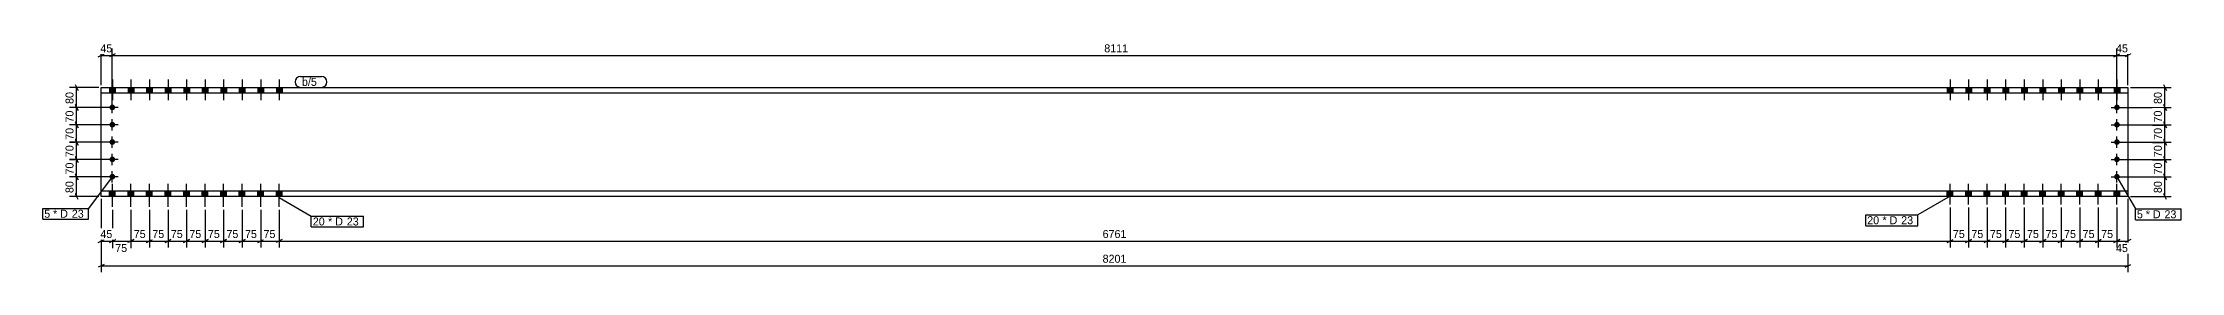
# Model space of a CAD drawing. Header units: millimetres. Extents: x 26 to 22466, y 26 to 958.
# Drawn here: x 13813 to 22466, y 32 to 958 of the extents above; entities that cross this region are included whole.
import ezdxf

# ---------------------------------------------------------------- set-up
doc = ezdxf.new("R2010")
doc.units = ezdxf.units.MM
doc.styles.add('Comic Sans MS', font='COMIC.TTF', dxfattribs={"height": 0.2})

msp = doc.modelspace()

# ---------------------------------------------------------------- hatches: boundary and pattern name
at = {"linetype": 'Continuous'}
for points in [[(14083.3, 697.6, -1), (14106.3, 697.6, -1)], [(14083.6, 756.6), (14106.6, 756.6), (14106.6, 777.6), (14083.6, 777.6)], [(14083.6, 756.6), (14106.6, 756.6), (14106.6, 777.6), (14083.6, 777.6)], [(14158.6, 756.6), (14181.6, 756.6), (14181.6, 777.6), (14158.6, 777.6)], [(14158.6, 756.6), (14181.6, 756.6), (14181.6, 777.6), (14158.6, 777.6)], [(14233.6, 756.6), (14256.6, 756.6), (14256.6, 777.6), (14233.6, 777.6)], [(14233.6, 756.6), (14256.6, 756.6), (14256.6, 777.6), (14233.6, 777.6)], [(14308.6, 756.6), (14331.6, 756.6), (14331.6, 777.6), (14308.6, 777.6)], [(14308.6, 756.6), (14331.6, 756.6), (14331.6, 777.6), (14308.6, 777.6)], [(14383.6, 756.6), (14406.6, 756.6), (14406.6, 777.6), (14383.6, 777.6)], [(14383.6, 756.6), (14406.6, 756.6), (14406.6, 777.6), (14383.6, 777.6)], [(14458.6, 756.6), (14481.6, 756.6), (14481.6, 777.6), (14458.6, 777.6)], [(14458.6, 756.6), (14481.6, 756.6), (14481.6, 777.6), (14458.6, 777.6)], [(14533.6, 756.6), (14556.6, 756.6), (14556.6, 777.6), (14533.6, 777.6)], [(14533.6, 756.6), (14556.6, 756.6), (14556.6, 777.6), (14533.6, 777.6)], [(14608.6, 756.6), (14631.6, 756.6), (14631.6, 777.6), (14608.6, 777.6)], [(14608.6, 756.6), (14631.6, 756.6), (14631.6, 777.6), (14608.6, 777.6)], [(14683.6, 756.6), (14706.6, 756.6), (14706.6, 777.6), (14683.6, 777.6)], [(14683.6, 756.6), (14706.6, 756.6), (14706.6, 777.6), (14683.6, 777.6)], [(14758.6, 756.6), (14781.6, 756.6), (14781.6, 777.6), (14758.6, 777.6)], [(14758.6, 756.6), (14781.6, 756.6), (14781.6, 777.6), (14758.6, 777.6)], [(21542.2, 777.6), (21519.2, 777.6), (21519.2, 756.6), (21542.2, 756.6)], [(21542.2, 777.6), (21519.2, 777.6), (21519.2, 756.6), (21542.2, 756.6)], [(21617.2, 777.6), (21594.2, 777.6), (21594.2, 756.6), (21617.2, 756.6)], [(21617.2, 777.6), (21594.2, 777.6), (21594.2, 756.6), (21617.2, 756.6)], [(21692.2, 777.6), (21669.2, 777.6), (21669.2, 756.6), (21692.2, 756.6)], [(21692.2, 777.6), (21669.2, 777.6), (21669.2, 756.6), (21692.2, 756.6)], [(21767.2, 777.6), (21744.2, 777.6), (21744.2, 756.6), (21767.2, 756.6)], [(21767.2, 777.6), (21744.2, 777.6), (21744.2, 756.6), (21767.2, 756.6)], [(21842.2, 777.6), (21819.2, 777.6), (21819.2, 756.6), (21842.2, 756.6)], [(21842.2, 777.6), (21819.2, 777.6), (21819.2, 756.6), (21842.2, 756.6)], [(21917.2, 777.6), (21894.2, 777.6), (21894.2, 756.6), (21917.2, 756.6)], [(21917.2, 777.6), (21894.2, 777.6), (21894.2, 756.6), (21917.2, 756.6)], [(21992.2, 777.6), (21969.2, 777.6), (21969.2, 756.6), (21992.2, 756.6)], [(21992.2, 777.6), (21969.2, 777.6), (21969.2, 756.6), (21992.2, 756.6)], [(22067.2, 777.6), (22044.2, 777.6), (22044.2, 756.6), (22067.2, 756.6)], [(22067.2, 777.6), (22044.2, 777.6), (22044.2, 756.6), (22067.2, 756.6)], [(22142.2, 777.6), (22119.2, 777.6), (22119.2, 756.6), (22142.2, 756.6)], [(22142.2, 777.6), (22119.2, 777.6), (22119.2, 756.6), (22142.2, 756.6)], [(22217.2, 777.6), (22194.2, 777.6), (22194.2, 756.6), (22217.2, 756.6)], [(22217.2, 777.6), (22194.2, 777.6), (22194.2, 756.6), (22217.2, 756.6)], [(22194.5, 697.6, -1), (22217.5, 697.6, -1)], [(14083.3, 627.6, -1), (14106.3, 627.6, -1)], [(22194.5, 627.6, -1), (22217.5, 627.6, -1)], [(14083.3, 557.6, -1), (14106.3, 557.6, -1)], [(22194.5, 557.6, -1), (22217.5, 557.6, -1)], [(14083.3, 487.6, -1), (14106.3, 487.6, -1)], [(22194.5, 487.6, -1), (22217.5, 487.6, -1)], [(14083.3, 417.6, -1), (14106.3, 417.6, -1)], [(14083.6, 337.6), (14106.6, 337.6), (14106.6, 358.6), (14083.6, 358.6)], [(14083.6, 337.6), (14106.6, 337.6), (14106.6, 358.6), (14083.6, 358.6)], [(14158.6, 337.6), (14181.6, 337.6), (14181.6, 358.6), (14158.6, 358.6)], [(14158.6, 337.6), (14181.6, 337.6), (14181.6, 358.6), (14158.6, 358.6)], [(14233.6, 337.6), (14256.6, 337.6), (14256.6, 358.6), (14233.6, 358.6)], [(14233.6, 337.6), (14256.6, 337.6), (14256.6, 358.6), (14233.6, 358.6)], [(14308.6, 337.6), (14331.6, 337.6), (14331.6, 358.6), (14308.6, 358.6)], [(14308.6, 337.6), (14331.6, 337.6), (14331.6, 358.6), (14308.6, 358.6)], [(14383.6, 337.6), (14406.6, 337.6), (14406.6, 358.6), (14383.6, 358.6)], [(14383.6, 337.6), (14406.6, 337.6), (14406.6, 358.6), (14383.6, 358.6)], [(14458.6, 337.6), (14481.6, 337.6), (14481.6, 358.6), (14458.6, 358.6)], [(14458.6, 337.6), (14481.6, 337.6), (14481.6, 358.6), (14458.6, 358.6)], [(14533.6, 337.6), (14556.6, 337.6), (14556.6, 358.6), (14533.6, 358.6)], [(14533.6, 337.6), (14556.6, 337.6), (14556.6, 358.6), (14533.6, 358.6)], [(14608.6, 337.6), (14631.6, 337.6), (14631.6, 358.6), (14608.6, 358.6)], [(14608.6, 337.6), (14631.6, 337.6), (14631.6, 358.6), (14608.6, 358.6)], [(14683.6, 337.6), (14706.6, 337.6), (14706.6, 358.6), (14683.6, 358.6)], [(14683.6, 337.6), (14706.6, 337.6), (14706.6, 358.6), (14683.6, 358.6)], [(14758.6, 337.6), (14781.6, 337.6), (14781.6, 358.6), (14758.6, 358.6)], [(14758.6, 337.6), (14781.6, 337.6), (14781.6, 358.6), (14758.6, 358.6)], [(21542.2, 358.6), (21519.2, 358.6), (21519.2, 337.6), (21542.2, 337.6)], [(21542.2, 358.6), (21519.2, 358.6), (21519.2, 337.6), (21542.2, 337.6)], [(21617.2, 358.6), (21594.2, 358.6), (21594.2, 337.6), (21617.2, 337.6)], [(21617.2, 358.6), (21594.2, 358.6), (21594.2, 337.6), (21617.2, 337.6)], [(21692.2, 358.6), (21669.2, 358.6), (21669.2, 337.6), (21692.2, 337.6)], [(21692.2, 358.6), (21669.2, 358.6), (21669.2, 337.6), (21692.2, 337.6)], [(21767.2, 358.6), (21744.2, 358.6), (21744.2, 337.6), (21767.2, 337.6)], [(21767.2, 358.6), (21744.2, 358.6), (21744.2, 337.6), (21767.2, 337.6)], [(21842.2, 358.6), (21819.2, 358.6), (21819.2, 337.6), (21842.2, 337.6)], [(21842.2, 358.6), (21819.2, 358.6), (21819.2, 337.6), (21842.2, 337.6)], [(21917.2, 358.6), (21894.2, 358.6), (21894.2, 337.6), (21917.2, 337.6)], [(21917.2, 358.6), (21894.2, 358.6), (21894.2, 337.6), (21917.2, 337.6)], [(21992.2, 358.6), (21969.2, 358.6), (21969.2, 337.6), (21992.2, 337.6)], [(21992.2, 358.6), (21969.2, 358.6), (21969.2, 337.6), (21992.2, 337.6)], [(22067.2, 358.6), (22044.2, 358.6), (22044.2, 337.6), (22067.2, 337.6)], [(22067.2, 358.6), (22044.2, 358.6), (22044.2, 337.6), (22067.2, 337.6)], [(22142.2, 358.6), (22119.2, 358.6), (22119.2, 337.6), (22142.2, 337.6)], [(22142.2, 358.6), (22119.2, 358.6), (22119.2, 337.6), (22142.2, 337.6)], [(22217.2, 358.6), (22194.2, 358.6), (22194.2, 337.6), (22217.2, 337.6)], [(22217.2, 358.6), (22194.2, 358.6), (22194.2, 337.6), (22217.2, 337.6)], [(22194.5, 417.6, -1), (22217.5, 417.6, -1)]]:
    msp.add_hatch(color=3, dxfattribs=at).paths.add_polyline_path(points)

# ---------------------------------------------------------------- linework, layer by layer
at = {"color": 8, "linetype": 'Continuous'}
for p, q in [((14038.1, 901.6), (14062.1, 913.6)), ((14050.1, 787.6), (14050.1, 936)), ((14050.1, 907.6), (14094.8, 907.6)), ((14106.8, 913.6), (14082.8, 901.6)), ((14094.8, 707.6), (14094.8, 936)), ((22194, 901.6), (22218, 913.6)), ((22206, 707.6), (22206, 936)), ((22206, 907.6), (22250.7, 907.6)), ((22262.7, 913.6), (22238.7, 901.6)), ((22250.7, 787.6), (22250.7, 936)), ((13944.1, 789.6), (13956.1, 765.6)), ((22394.1, 789.6), (22406.1, 765.6)), ((14040.1, 777.6), (13921.7, 777.6)), ((14084.8, 697.6), (13921.7, 697.6)), ((13956.1, 685.6), (13944.1, 709.6)), ((13950.1, 697.6), (13950.1, 777.6)), ((22216, 697.6), (22425.7, 697.6)), ((22260.7, 777.6), (22425.7, 777.6)), ((22406.1, 685.6), (22394.1, 709.6)), ((22400.1, 697.6), (22400.1, 777.6)), ((14084.8, 627.6), (13921.7, 627.6)), ((13956.1, 615.6), (13944.1, 639.6)), ((22216, 627.6), (22425.7, 627.6)), ((22394.1, 639.6), (22406.1, 615.6)), ((14084.8, 557.6), (13921.7, 557.6)), ((13944.1, 569.6), (13956.1, 545.6)), ((22216, 557.6), (22425.7, 557.6)), ((22394.1, 569.6), (22406.1, 545.6)), ((14084.8, 487.6), (13921.7, 487.6)), ((13944.1, 499.6), (13956.1, 475.6)), ((13950.1, 417.6), (13950.1, 487.6)), ((22216, 487.6), (22425.7, 487.6)), ((22394.1, 499.6), (22406.1, 475.6)), ((22400.1, 417.6), (22400.1, 487.6)), ((14084.8, 417.6), (13921.7, 417.6)), ((13956.1, 405.6), (13944.1, 429.6)), ((13956.1, 325.6), (13944.1, 349.6)), ((22216, 417.6), (22425.7, 417.6)), ((22406.1, 405.6), (22394.1, 429.6)), ((22406.1, 325.6), (22394.1, 349.6)), ((14040.1, 337.6), (13921.7, 337.6)), ((14050.1, 327.6), (14050.1, 32)), ((14050.1, 327.6), (14050.1, 132)), ((14095.1, 283.6), (14095.1, 129.2)), ((14170.1, 283.6), (14170.1, 132)), ((14245.1, 283.6), (14245.1, 132)), ((14320.1, 283.6), (14320.1, 132)), ((14395.1, 283.6), (14395.1, 132)), ((14470.1, 283.6), (14470.1, 132)), ((14545.1, 283.6), (14545.1, 132)), ((14620.1, 283.6), (14620.1, 132)), ((14695.1, 283.6), (14695.1, 132)), ((14770.1, 283.6), (14770.1, 132)), ((14770.1, 283.6), (14770.1, 132)), ((21530.7, 293.6), (21530.7, 132)), ((21605.7, 293.6), (21605.7, 132)), ((21680.7, 293.6), (21680.7, 132)), ((21755.7, 293.6), (21755.7, 132)), ((21830.7, 293.6), (21830.7, 132)), ((21905.7, 293.6), (21905.7, 132)), ((21980.7, 293.6), (21980.7, 132)), ((22055.7, 293.6), (22055.7, 132)), ((22130.7, 293.6), (22130.7, 132)), ((22205.7, 293.6), (22205.7, 129.2)), ((22250.7, 327.6), (22250.7, 32)), ((22250.7, 327.6), (22250.7, 129.2)), ((22260.7, 337.6), (22425.7, 337.6)), ((14083.1, 151.6), (14107.1, 163.6)), ((14158.1, 151.6), (14182.1, 163.6)), ((14170.1, 157.6), (14245.1, 157.6)), ((14257.1, 163.6), (14233.1, 151.6)), ((14308.1, 151.6), (14332.1, 163.6)), ((14383.1, 151.6), (14407.1, 163.6)), ((14458.1, 151.6), (14482.1, 163.6)), ((14533.1, 151.6), (14557.1, 163.6)), ((14608.1, 151.6), (14632.1, 163.6)), ((14620.1, 157.6), (14695.1, 157.6)), ((14707.1, 163.6), (14683.1, 151.6)), ((14782.1, 163.6), (14758.1, 151.6)), ((14782.1, 163.6), (14758.1, 151.6)), ((21518.7, 151.6), (21542.7, 163.6)), ((21593.7, 151.6), (21617.7, 163.6)), ((21605.7, 157.6), (21680.7, 157.6)), ((21692.7, 163.6), (21668.7, 151.6)), ((21743.7, 151.6), (21767.7, 163.6)), ((21818.7, 151.6), (21842.7, 163.6)), ((21893.7, 151.6), (21917.7, 163.6)), ((21968.7, 151.6), (21992.7, 163.6)), ((22043.7, 151.6), (22067.7, 163.6)), ((22118.7, 151.6), (22142.7, 163.6)), ((22193.7, 151.6), (22217.7, 163.6)), ((22205.7, 157.6), (22250.7, 157.6)), ((22262.7, 163.6), (22238.7, 151.6)), ((14062.1, 63.6), (14038.1, 51.6)), ((14050.1, 57.6), (22250.7, 57.6)), ((22238.7, 51.6), (22262.7, 63.6))]:
    msp.add_line(p, q, dxfattribs=at)
at = {"color": 3, "linetype": 'Continuous'}
for p, q in [((14095.1, 809.8), (14095.1, 726.6)), ((14095.1, 809.8), (14095.1, 726.6)), ((14170.1, 809.8), (14170.1, 726.6)), ((14170.1, 809.8), (14170.1, 726.6)), ((14245.1, 809.8), (14245.1, 726.6)), ((14245.1, 809.8), (14245.1, 726.6)), ((14320.1, 809.8), (14320.1, 726.6)), ((14320.1, 809.8), (14320.1, 726.6)), ((14395.1, 809.8), (14395.1, 726.6)), ((14395.1, 809.8), (14395.1, 726.6)), ((14470.1, 809.8), (14470.1, 726.6)), ((14470.1, 809.8), (14470.1, 726.6)), ((14545.1, 809.8), (14545.1, 726.6)), ((14545.1, 809.8), (14545.1, 726.6)), ((14620.1, 809.8), (14620.1, 726.6)), ((14620.1, 809.8), (14620.1, 726.6)), ((14695.1, 809.8), (14695.1, 726.6)), ((14695.1, 809.8), (14695.1, 726.6)), ((14770.1, 809.8), (14770.1, 726.6)), ((14770.1, 809.8), (14770.1, 726.6)), ((21530.7, 809.8), (21530.7, 726.6)), ((21530.7, 809.8), (21530.7, 726.6)), ((21605.7, 809.8), (21605.7, 726.6)), ((21605.7, 809.8), (21605.7, 726.6)), ((21680.7, 809.8), (21680.7, 726.6)), ((21680.7, 809.8), (21680.7, 726.6)), ((21755.7, 809.8), (21755.7, 726.6)), ((21755.7, 809.8), (21755.7, 726.6)), ((21830.7, 809.8), (21830.7, 726.6)), ((21830.7, 809.8), (21830.7, 726.6)), ((21905.7, 809.8), (21905.7, 726.6)), ((21905.7, 809.8), (21905.7, 726.6)), ((21980.7, 809.8), (21980.7, 726.6)), ((21980.7, 809.8), (21980.7, 726.6)), ((22055.7, 809.8), (22055.7, 726.6)), ((22055.7, 809.8), (22055.7, 726.6)), ((22130.7, 809.8), (22130.7, 726.6)), ((22130.7, 809.8), (22130.7, 726.6)), ((22205.7, 809.8), (22205.7, 726.6)), ((22205.7, 809.8), (22205.7, 726.6)), ((14117.8, 697.6), (14071.8, 697.6)), ((14083.6, 777.6), (14083.6, 756.6)), ((14083.6, 777.6), (14083.6, 756.6)), ((14094.8, 674.6), (14094.8, 720.6)), ((14106.6, 777.6), (14106.6, 756.6)), ((14106.6, 777.6), (14106.6, 756.6)), ((14158.6, 777.6), (14158.6, 756.6)), ((14158.6, 777.6), (14158.6, 756.6)), ((14181.6, 777.6), (14181.6, 756.6)), ((14181.6, 777.6), (14181.6, 756.6)), ((14233.6, 777.6), (14233.6, 756.6)), ((14233.6, 777.6), (14233.6, 756.6)), ((14256.6, 777.6), (14256.6, 756.6)), ((14256.6, 777.6), (14256.6, 756.6)), ((14308.6, 777.6), (14308.6, 756.6)), ((14308.6, 777.6), (14308.6, 756.6)), ((14331.6, 777.6), (14331.6, 756.6)), ((14331.6, 777.6), (14331.6, 756.6)), ((14383.6, 777.6), (14383.6, 756.6)), ((14383.6, 777.6), (14383.6, 756.6)), ((14406.6, 777.6), (14406.6, 756.6)), ((14406.6, 777.6), (14406.6, 756.6)), ((14458.6, 777.6), (14458.6, 756.6)), ((14458.6, 777.6), (14458.6, 756.6)), ((14481.6, 777.6), (14481.6, 756.6)), ((14481.6, 777.6), (14481.6, 756.6)), ((14533.6, 777.6), (14533.6, 756.6)), ((14533.6, 777.6), (14533.6, 756.6)), ((14556.6, 777.6), (14556.6, 756.6)), ((14556.6, 777.6), (14556.6, 756.6)), ((14608.6, 777.6), (14608.6, 756.6)), ((14608.6, 777.6), (14608.6, 756.6)), ((14631.6, 777.6), (14631.6, 756.6)), ((14631.6, 777.6), (14631.6, 756.6)), ((14683.6, 777.6), (14683.6, 756.6)), ((14683.6, 777.6), (14683.6, 756.6)), ((14706.6, 777.6), (14706.6, 756.6)), ((14706.6, 777.6), (14706.6, 756.6)), ((14758.6, 777.6), (14758.6, 756.6)), ((14758.6, 777.6), (14758.6, 756.6)), ((14781.6, 777.6), (14781.6, 756.6)), ((14781.6, 777.6), (14781.6, 756.6)), ((21519.2, 777.6), (21519.2, 756.6)), ((21519.2, 777.6), (21519.2, 756.6)), ((21542.2, 777.6), (21542.2, 756.6)), ((21542.2, 777.6), (21542.2, 756.6)), ((21594.2, 777.6), (21594.2, 756.6)), ((21594.2, 777.6), (21594.2, 756.6)), ((21617.2, 777.6), (21617.2, 756.6)), ((21617.2, 777.6), (21617.2, 756.6)), ((21669.2, 777.6), (21669.2, 756.6)), ((21669.2, 777.6), (21669.2, 756.6)), ((21692.2, 777.6), (21692.2, 756.6)), ((21692.2, 777.6), (21692.2, 756.6)), ((21744.2, 777.6), (21744.2, 756.6)), ((21744.2, 777.6), (21744.2, 756.6)), ((21767.2, 777.6), (21767.2, 756.6)), ((21767.2, 777.6), (21767.2, 756.6)), ((21819.2, 777.6), (21819.2, 756.6)), ((21819.2, 777.6), (21819.2, 756.6)), ((21842.2, 777.6), (21842.2, 756.6)), ((21842.2, 777.6), (21842.2, 756.6)), ((21894.2, 777.6), (21894.2, 756.6)), ((21894.2, 777.6), (21894.2, 756.6)), ((21917.2, 777.6), (21917.2, 756.6)), ((21917.2, 777.6), (21917.2, 756.6)), ((21969.2, 777.6), (21969.2, 756.6)), ((21969.2, 777.6), (21969.2, 756.6)), ((21992.2, 777.6), (21992.2, 756.6)), ((21992.2, 777.6), (21992.2, 756.6)), ((22044.2, 777.6), (22044.2, 756.6)), ((22044.2, 777.6), (22044.2, 756.6)), ((22067.2, 777.6), (22067.2, 756.6)), ((22067.2, 777.6), (22067.2, 756.6)), ((22119.2, 777.6), (22119.2, 756.6)), ((22119.2, 777.6), (22119.2, 756.6)), ((22142.2, 777.6), (22142.2, 756.6)), ((22142.2, 777.6), (22142.2, 756.6)), ((22183, 697.6), (22229, 697.6)), ((22194.2, 777.6), (22194.2, 756.6)), ((22194.2, 777.6), (22194.2, 756.6)), ((22206, 674.6), (22206, 720.6)), ((22217.2, 777.6), (22217.2, 756.6)), ((22217.2, 777.6), (22217.2, 756.6)), ((14117.8, 627.6), (14071.8, 627.6)), ((14094.8, 604.6), (14094.8, 650.6)), ((22183, 627.6), (22229, 627.6)), ((22206, 604.6), (22206, 650.6)), ((14117.8, 557.6), (14071.8, 557.6)), ((14094.8, 534.6), (14094.8, 580.6)), ((22183, 557.6), (22229, 557.6)), ((22206, 534.6), (22206, 580.6)), ((14117.8, 487.6), (14071.8, 487.6)), ((14094.8, 464.6), (14094.8, 510.6)), ((14094.8, 394.6), (14094.8, 440.6)), ((22183, 487.6), (22229, 487.6)), ((22206, 464.6), (22206, 510.6)), ((22206, 394.6), (22206, 440.6)), ((14117.8, 417.6), (14071.8, 417.6)), ((14083.6, 337.6), (14083.6, 358.6)), ((14083.6, 337.6), (14083.6, 358.6)), ((14095.1, 295.4), (14095.1, 388.6)), ((14095.1, 295.4), (14095.1, 388.6)), ((14106.6, 337.6), (14106.6, 358.6)), ((14106.6, 337.6), (14106.6, 358.6)), ((14158.6, 337.6), (14158.6, 358.6)), ((14158.6, 337.6), (14158.6, 358.6)), ((14170.1, 295.4), (14170.1, 388.6)), ((14170.1, 295.4), (14170.1, 388.6)), ((14181.6, 337.6), (14181.6, 358.6)), ((14181.6, 337.6), (14181.6, 358.6)), ((14233.6, 337.6), (14233.6, 358.6)), ((14233.6, 337.6), (14233.6, 358.6)), ((14245.1, 295.4), (14245.1, 388.6)), ((14245.1, 295.4), (14245.1, 388.6)), ((14256.6, 337.6), (14256.6, 358.6)), ((14256.6, 337.6), (14256.6, 358.6)), ((14308.6, 337.6), (14308.6, 358.6)), ((14308.6, 337.6), (14308.6, 358.6)), ((14320.1, 295.4), (14320.1, 388.6)), ((14320.1, 295.4), (14320.1, 388.6)), ((14331.6, 337.6), (14331.6, 358.6)), ((14331.6, 337.6), (14331.6, 358.6)), ((14383.6, 337.6), (14383.6, 358.6)), ((14383.6, 337.6), (14383.6, 358.6)), ((14395.1, 295.4), (14395.1, 388.6)), ((14395.1, 295.4), (14395.1, 388.6)), ((14406.6, 337.6), (14406.6, 358.6)), ((14406.6, 337.6), (14406.6, 358.6)), ((14458.6, 337.6), (14458.6, 358.6)), ((14458.6, 337.6), (14458.6, 358.6)), ((14470.1, 295.4), (14470.1, 388.6)), ((14470.1, 295.4), (14470.1, 388.6)), ((14481.6, 337.6), (14481.6, 358.6)), ((14481.6, 337.6), (14481.6, 358.6)), ((14533.6, 337.6), (14533.6, 358.6)), ((14533.6, 337.6), (14533.6, 358.6)), ((14545.1, 295.4), (14545.1, 388.6)), ((14545.1, 295.4), (14545.1, 388.6)), ((14556.6, 337.6), (14556.6, 358.6)), ((14556.6, 337.6), (14556.6, 358.6)), ((14608.6, 337.6), (14608.6, 358.6)), ((14608.6, 337.6), (14608.6, 358.6)), ((14620.1, 295.4), (14620.1, 388.6)), ((14620.1, 295.4), (14620.1, 388.6)), ((14631.6, 337.6), (14631.6, 358.6)), ((14631.6, 337.6), (14631.6, 358.6)), ((14683.6, 337.6), (14683.6, 358.6)), ((14683.6, 337.6), (14683.6, 358.6)), ((14695.1, 295.4), (14695.1, 388.6)), ((14695.1, 295.4), (14695.1, 388.6)), ((14706.6, 337.6), (14706.6, 358.6)), ((14706.6, 337.6), (14706.6, 358.6)), ((14758.6, 337.6), (14758.6, 358.6)), ((14758.6, 337.6), (14758.6, 358.6)), ((14770.1, 295.4), (14770.1, 388.6)), ((14770.1, 295.4), (14770.1, 388.6)), ((14781.6, 337.6), (14781.6, 358.6)), ((14781.6, 337.6), (14781.6, 358.6)), ((21519.2, 337.6), (21519.2, 358.6)), ((21519.2, 337.6), (21519.2, 358.6)), ((21530.7, 305.4), (21530.7, 388.6)), ((21530.7, 305.4), (21530.7, 388.6)), ((21542.2, 337.6), (21542.2, 358.6)), ((21542.2, 337.6), (21542.2, 358.6)), ((21594.2, 337.6), (21594.2, 358.6)), ((21594.2, 337.6), (21594.2, 358.6)), ((21605.7, 305.4), (21605.7, 388.6)), ((21605.7, 305.4), (21605.7, 388.6)), ((21617.2, 337.6), (21617.2, 358.6)), ((21617.2, 337.6), (21617.2, 358.6)), ((21669.2, 337.6), (21669.2, 358.6)), ((21669.2, 337.6), (21669.2, 358.6)), ((21680.7, 305.4), (21680.7, 388.6)), ((21680.7, 305.4), (21680.7, 388.6)), ((21692.2, 337.6), (21692.2, 358.6)), ((21692.2, 337.6), (21692.2, 358.6)), ((21744.2, 337.6), (21744.2, 358.6)), ((21744.2, 337.6), (21744.2, 358.6)), ((21755.7, 305.4), (21755.7, 388.6)), ((21755.7, 305.4), (21755.7, 388.6)), ((21767.2, 337.6), (21767.2, 358.6)), ((21767.2, 337.6), (21767.2, 358.6)), ((21819.2, 337.6), (21819.2, 358.6)), ((21819.2, 337.6), (21819.2, 358.6)), ((21830.7, 305.4), (21830.7, 388.6)), ((21830.7, 305.4), (21830.7, 388.6)), ((21842.2, 337.6), (21842.2, 358.6)), ((21842.2, 337.6), (21842.2, 358.6)), ((21894.2, 337.6), (21894.2, 358.6)), ((21894.2, 337.6), (21894.2, 358.6)), ((21905.7, 305.4), (21905.7, 388.6)), ((21905.7, 305.4), (21905.7, 388.6)), ((21917.2, 337.6), (21917.2, 358.6)), ((21917.2, 337.6), (21917.2, 358.6)), ((21969.2, 337.6), (21969.2, 358.6)), ((21969.2, 337.6), (21969.2, 358.6)), ((21980.7, 305.4), (21980.7, 388.6)), ((21980.7, 305.4), (21980.7, 388.6)), ((21992.2, 337.6), (21992.2, 358.6)), ((21992.2, 337.6), (21992.2, 358.6)), ((22044.2, 337.6), (22044.2, 358.6)), ((22044.2, 337.6), (22044.2, 358.6)), ((22055.7, 305.4), (22055.7, 388.6)), ((22055.7, 305.4), (22055.7, 388.6)), ((22067.2, 337.6), (22067.2, 358.6)), ((22067.2, 337.6), (22067.2, 358.6)), ((22119.2, 337.6), (22119.2, 358.6)), ((22119.2, 337.6), (22119.2, 358.6)), ((22130.7, 305.4), (22130.7, 388.6)), ((22130.7, 305.4), (22130.7, 388.6)), ((22142.2, 337.6), (22142.2, 358.6)), ((22142.2, 337.6), (22142.2, 358.6)), ((22183, 417.6), (22229, 417.6)), ((22194.2, 337.6), (22194.2, 358.6)), ((22194.2, 337.6), (22194.2, 358.6)), ((22205.7, 305.4), (22205.7, 388.6)), ((22205.7, 305.4), (22205.7, 388.6)), ((22217.2, 337.6), (22217.2, 358.6)), ((22217.2, 337.6), (22217.2, 358.6))]:
    msp.add_line(p, q, dxfattribs=at)
at = {"color": 7, "linetype": 'Continuous'}
for p, q in [((14050.1, 337.6), (14050.1, 777.6)), ((14050.1, 777.6), (22250.7, 777.6)), ((14050.1, 756.6), (22250.7, 756.6)), ((22250.7, 777.6), (22250.7, 337.6)), ((22250.7, 358.6), (14050.1, 358.6)), ((22250.7, 337.6), (14050.1, 337.6))]:
    msp.add_line(p, q, dxfattribs=at)

# ---------------------------------------------------------------- wipeouts: each hides what was drawn before it
at = {"color": 0}
for points in [[(13845.4, 251.8), (13845.4, 283.8), (13819.3, 283.8), (13819.3, 251.8)], [(14958.1, 220.6), (14958.1, 252.6), (14906, 252.6), (14906, 220.6)], [(21247.7, 225.6), (21247.7, 257.6), (21195.6, 257.6), (21195.6, 225.6)]]:
    msp.add_wipeout(points, dxfattribs=at)

# ---------------------------------------------------------------- next in the draw order: wipeouts: each hides what was drawn before it
for points in [[(14104.9, 913.6), (14104.9, 958.4), (14040, 958.4), (14040, 913.6)], [(22260.8, 913.6), (22260.8, 958.4), (22195.9, 958.4), (22195.9, 913.6)], [(14935.3, 784.6), (14935.3, 816.6), (14862.1, 816.6), (14862.1, 784.6)], [(13944.1, 770.1), (13899.3, 770.1), (13899.3, 705.1), (13944.1, 705.1)], [(22394.1, 770.1), (22349.3, 770.1), (22349.3, 705.1), (22394.1, 705.1)], [(13944.1, 485.1), (13899.3, 485.1), (13899.3, 420.1), (13944.1, 420.1)], [(22394.1, 485.1), (22349.3, 485.1), (22349.3, 420.1), (22394.1, 420.1)], [(13845.4, 251.8), (13845.4, 283.8), (13819.3, 283.8), (13819.3, 251.8)], [(22313, 249.7), (22313, 281.7), (22287, 281.7), (22287, 249.7)], [(14240, 163.6), (14240, 208.4), (14175.1, 208.4), (14175.1, 163.6)], [(14690, 163.6), (14690, 208.4), (14625.1, 208.4), (14625.1, 163.6)], [(14958.1, 220.6), (14958.1, 252.6), (14906, 252.6), (14906, 220.6)], [(21247.7, 225.6), (21247.7, 257.6), (21195.6, 257.6), (21195.6, 225.6)], [(21675.7, 163.6), (21675.7, 208.4), (21610.7, 208.4), (21610.7, 163.6)], [(18205.5, 63.6), (18205.5, 108.4), (18095.3, 108.4), (18095.3, 63.6)], [(22260.7, 106.8), (22260.7, 151.6), (22195.7, 151.6), (22195.7, 106.8)]]:
    msp.add_wipeout(points, dxfattribs=at)

# ---------------------------------------------------------------- next in the draw order: linework, layer by layer
at = {"color": 8, "linetype": 'Continuous'}
for p, q in [((14106.8, 913.6), (14082.8, 901.6)), ((14094.8, 707.6), (14094.8, 936)), ((14094.8, 907.6), (22206, 907.6)), ((22194, 901.6), (22218, 913.6)), ((22206, 707.6), (22206, 936)), ((14084.8, 697.6), (13921.7, 697.6)), ((13944.1, 709.6), (13956.1, 685.6)), ((13950.1, 627.6), (13950.1, 697.6)), ((22216, 697.6), (22425.7, 697.6)), ((22394.1, 709.6), (22406.1, 685.6)), ((13950.1, 487.6), (13950.1, 557.6)), ((22400.1, 487.6), (22400.1, 557.6)), ((14084.8, 487.6), (13921.7, 487.6)), ((13956.1, 475.6), (13944.1, 499.6)), ((22216, 487.6), (22425.7, 487.6)), ((22406.1, 475.6), (22394.1, 499.6)), ((14084.8, 417.6), (13921.7, 417.6)), ((13944.1, 429.6), (13956.1, 405.6)), ((13950.1, 337.6), (13950.1, 417.6)), ((22216, 417.6), (22425.7, 417.6)), ((22394.1, 429.6), (22406.1, 405.6)), ((22400.1, 337.6), (22400.1, 417.6)), ((14170.1, 283.6), (14170.1, 129.2)), ((14245.1, 283.6), (14245.1, 132)), ((14620.1, 283.6), (14620.1, 132)), ((14695.1, 283.6), (14695.1, 132)), ((21605.7, 293.6), (21605.7, 132)), ((21680.7, 293.6), (21680.7, 132)), ((22205.7, 293.6), (22205.7, 132)), ((14095.1, 157.6), (14170.1, 157.6)), ((14182.1, 163.6), (14158.1, 151.6)), ((14233.1, 151.6), (14257.1, 163.6)), ((14545.1, 157.6), (14620.1, 157.6)), ((14632.1, 163.6), (14608.1, 151.6)), ((14683.1, 151.6), (14707.1, 163.6)), ((14695.1, 157.6), (14770.1, 157.6)), ((21530.7, 157.6), (21605.7, 157.6)), ((21617.7, 163.6), (21593.7, 151.6)), ((21668.7, 151.6), (21692.7, 163.6)), ((22130.7, 157.6), (22205.7, 157.6)), ((22217.7, 163.6), (22193.7, 151.6))]:
    msp.add_line(p, q, dxfattribs=at)
at = {"color": 7, "linetype": 'Continuous'}
for p, q in [((14770.1, 333.6), (14900, 258.6)), ((21189.6, 219.6), (21189.6, 263.6)), ((14900, 214.6), (14900, 258.6))]:
    msp.add_line(p, q, dxfattribs=at)

# ---------------------------------------------------------------- next in the draw order: texts
at = {"color": 3, "style": 'Comic Sans MS'}
for s, p in [('45', (14046.4, 920)), ('45', (22202.3, 920)), ('75', (14181.5, 170)), ('75', (14631.5, 170)), ('75', (21617.1, 170)), ('8201', (18101.7, 70)), ('45', (22202.1, 113.2))]:
    msp.add_text(s, height=32.38, dxfattribs=at).set_placement(p)
for s, p in [('80', (13937.7, 711.5)), ('80', (22387.7, 711.5)), ('70', (13937.7, 426.5)), ('70', (22387.7, 426.5))]:
    msp.add_text(s, height=32.38, rotation=90.00021, dxfattribs=at).set_placement(p)

# ---------------------------------------------------------------- next in the draw order: wipeouts: each hides what was drawn before it
at = {"color": 0}
for points in [[(14935.3, 784.6), (14935.3, 816.6), (14862.1, 816.6), (14862.1, 784.6)], [(13921.2, 251.8), (13921.2, 283.8), (13855, 283.8), (13855, 251.8)], [(22313, 249.7), (22313, 281.7), (22287, 281.7), (22287, 249.7)], [(15033.9, 220.6), (15033.9, 252.6), (14967.7, 252.6), (14967.7, 220.6)], [(21323.5, 225.6), (21323.5, 257.6), (21257.3, 257.6), (21257.3, 225.6)]]:
    msp.add_wipeout(points, dxfattribs=at)

# ---------------------------------------------------------------- next in the draw order: linework, layer by layer
at = {"color": 7, "linetype": 'Continuous'}
for p, q in [((14856.1, 822.6), (14941.3, 822.6)), ((14856.1, 778.6), (14941.3, 778.6))]:
    msp.add_line(p, q, dxfattribs=at)
for centre, start, end in [((14856.1, 800.6), 90, 270), ((14941.3, 800.6), 270, 90)]:
    msp.add_arc(centre, 22, start, end, dxfattribs=at)

# ---------------------------------------------------------------- next in the draw order: texts
at = {"color": 3, "style": 'Comic Sans MS'}
msp.add_text('b/5', height=32.38, dxfattribs=at).set_placement((14862.1, 784.6))

# ---------------------------------------------------------------- next in the draw order: wipeouts: each hides what was drawn before it
at = {"color": 0}
for points in [[(18198.6, 913.6), (18198.6, 958.4), (18102.1, 958.4), (18102.1, 913.6)], [(13944.1, 695.1), (13899.3, 695.1), (13899.3, 630.1), (13944.1, 630.1)], [(13944.1, 555.1), (13899.3, 555.1), (13899.3, 490.1), (13944.1, 490.1)], [(22394.1, 555.1), (22349.3, 555.1), (22349.3, 490.1), (22394.1, 490.1)], [(13944.1, 410.1), (13899.3, 410.1), (13899.3, 345.1), (13944.1, 345.1)], [(22394.1, 410.1), (22349.3, 410.1), (22349.3, 345.1), (22394.1, 345.1)], [(13921.2, 251.8), (13921.2, 283.8), (13855, 283.8), (13855, 251.8)], [(22388.8, 249.7), (22388.8, 281.7), (22322.6, 281.7), (22322.6, 249.7)], [(14615, 163.6), (14615, 208.4), (14550.1, 208.4), (14550.1, 163.6)], [(15033.9, 220.6), (15033.9, 252.6), (14967.7, 252.6), (14967.7, 220.6)], [(21323.5, 225.6), (21323.5, 257.6), (21257.3, 257.6), (21257.3, 225.6)], [(21600.7, 163.6), (21600.7, 208.4), (21535.7, 208.4), (21535.7, 163.6)], [(22200.7, 163.6), (22200.7, 208.4), (22135.7, 208.4), (22135.7, 163.6)], [(14165, 106.8), (14165, 151.6), (14100.1, 151.6), (14100.1, 106.8)]]:
    msp.add_wipeout(points, dxfattribs=at)

# ---------------------------------------------------------------- next in the draw order: linework, layer by layer
at = {"color": 8, "linetype": 'Continuous'}
for p, q in [((14084.8, 627.6), (13921.7, 627.6)), ((13944.1, 639.6), (13956.1, 615.6)), ((13950.1, 557.6), (13950.1, 627.6)), ((22400.1, 557.6), (22400.1, 627.6)), ((14084.8, 557.6), (13921.7, 557.6)), ((13956.1, 545.6), (13944.1, 569.6)), ((22216, 557.6), (22425.7, 557.6)), ((22406.1, 545.6), (22394.1, 569.6)), ((14095.1, 283.6), (14095.1, 132)), ((14545.1, 283.6), (14545.1, 132)), ((21530.7, 293.6), (21530.7, 132)), ((22130.7, 293.6), (22130.7, 132)), ((14038.1, 151.6), (14062.1, 163.6)), ((14050.1, 157.6), (14095.1, 157.6)), ((14107.1, 163.6), (14083.1, 151.6)), ((14470.1, 157.6), (14545.1, 157.6)), ((14557.1, 163.6), (14533.1, 151.6)), ((14770.1, 157.6), (21530.7, 157.6)), ((21518.7, 151.6), (21542.7, 163.6)), ((22055.7, 157.6), (22130.7, 157.6)), ((22142.7, 163.6), (22118.7, 151.6))]:
    msp.add_line(p, q, dxfattribs=at)
at = {"color": 7, "linetype": 'Continuous'}
msp.add_line((13813.3, 245.8), (13813.3, 289.8), dxfattribs=at)

# ---------------------------------------------------------------- next in the draw order: texts
at = {"color": 3, "style": 'Comic Sans MS'}
for s, height, p in [('8111', 32.38, (18108.5, 920)), ('5', 32.4, (13819.3, 251.8)), ('75', 32.38, (14556.5, 170)), ('20', 32.38, (14906, 220.6)), ('20', 32.38, (21195.6, 225.6)), ('75', 32.38, (21542.1, 170)), ('75', 32.38, (22142.1, 170)), ('75', 32.38, (14106.5, 113.2))]:
    msp.add_text(s, height=height, dxfattribs=at).set_placement(p)
for s, p in [('70', (13937.7, 636.5)), ('70', (13937.7, 496.5)), ('70', (22387.7, 496.5)), ('80', (13937.7, 351.5)), ('80', (22387.7, 351.5))]:
    msp.add_text(s, height=32.38, rotation=90.00021, dxfattribs=at).set_placement(p)

# ---------------------------------------------------------------- next in the draw order: wipeouts: each hides what was drawn before it
at = {"color": 0}
for points in [[(13982.9, 251.8), (13982.9, 283.8), (13930.8, 283.8), (13930.8, 251.8)], [(22388.8, 249.7), (22388.8, 281.7), (22322.6, 281.7), (22322.6, 249.7)], [(15095.6, 220.6), (15095.6, 252.6), (15043.5, 252.6), (15043.5, 220.6)], [(21385.2, 225.6), (21385.2, 257.6), (21333.1, 257.6), (21333.1, 225.6)]]:
    msp.add_wipeout(points, dxfattribs=at)

# ---------------------------------------------------------------- next in the draw order: linework, layer by layer
at = {"color": 7, "linetype": 'Continuous'}
for p in [(22206, 417.6), (22281, 243.7)]:
    msp.add_line(p, (22281, 287.7), dxfattribs=at)

# ---------------------------------------------------------------- next in the draw order: texts
at = {"color": 3, "style": 'Comic Sans MS'}
msp.add_text('5', height=32.4, dxfattribs=at).set_placement((22287, 249.7))

# ---------------------------------------------------------------- next in the draw order: wipeouts: each hides what was drawn before it
at = {"color": 0}
for points in [[(13944.1, 625.1), (13899.3, 625.1), (13899.3, 560.1), (13944.1, 560.1)], [(22394.1, 625.1), (22349.3, 625.1), (22349.3, 560.1), (22394.1, 560.1)], [(13982.9, 251.8), (13982.9, 283.8), (13930.8, 283.8), (13930.8, 251.8)], [(22450.6, 249.7), (22450.6, 281.7), (22398.4, 281.7), (22398.4, 249.7)], [(14105, 163.6), (14105, 208.4), (14040.1, 208.4), (14040.1, 163.6)], [(14540, 163.6), (14540, 208.4), (14475.1, 208.4), (14475.1, 163.6)], [(14765, 163.6), (14765, 208.4), (14700.1, 208.4), (14700.1, 163.6)], [(15095.6, 220.6), (15095.6, 252.6), (15043.5, 252.6), (15043.5, 220.6)], [(18205.5, 163.6), (18205.5, 208.4), (18095.3, 208.4), (18095.3, 163.6)], [(21385.2, 225.6), (21385.2, 257.6), (21333.1, 257.6), (21333.1, 225.6)], [(22125.7, 163.6), (22125.7, 208.4), (22060.7, 208.4), (22060.7, 163.6)]]:
    msp.add_wipeout(points, dxfattribs=at)

# ---------------------------------------------------------------- next in the draw order: linework, layer by layer
at = {"color": 8, "linetype": 'Continuous'}
for p, q in [((22400.1, 627.6), (22400.1, 697.6)), ((22216, 627.6), (22425.7, 627.6)), ((22406.1, 615.6), (22394.1, 639.6)), ((14470.1, 283.6), (14470.1, 132)), ((22055.7, 293.6), (22055.7, 132)), ((14395.1, 157.6), (14470.1, 157.6)), ((14482.1, 163.6), (14458.1, 151.6)), ((21980.7, 157.6), (22055.7, 157.6)), ((22067.7, 163.6), (22043.7, 151.6))]:
    msp.add_line(p, q, dxfattribs=at)
at = {"color": 7, "linetype": 'Continuous'}
for p, q in [((14094.8, 417.6), (13998.5, 289.8)), ((13813.3, 289.8), (13998.5, 289.8)), ((13998.5, 245.8), (13998.5, 289.8)), ((21189.6, 263.6), (21400.8, 263.6)), ((21530.7, 338.6), (21400.8, 263.6)), ((21400.8, 219.6), (21400.8, 263.6)), ((13813.3, 245.8), (13998.5, 245.8)), ((14900, 258.6), (15111.2, 258.6)), ((14900, 214.6), (15111.2, 214.6)), ((15111.2, 214.6), (15111.2, 258.6)), ((21189.6, 219.6), (21400.8, 219.6))]:
    msp.add_line(p, q, dxfattribs=at)

# ---------------------------------------------------------------- next in the draw order: texts
at = {"color": 3, "style": 'Comic Sans MS'}
for p in [(13937.7, 566.5), (22387.7, 566.5)]:
    msp.add_text('70', height=32.38, rotation=90.00021, dxfattribs=at).set_placement(p)
for s, p in [('* D', (13855, 251.8)), ('23', (13930.8, 251.8)), ('45', (14046.5, 170)), ('75', (14481.5, 170)), ('75', (14706.5, 170)), ('* D', (14967.7, 220.6)), ('23', (15043.5, 220.6)), ('6761', (18101.7, 170)), ('* D', (21257.3, 225.6)), ('23', (21333.1, 225.6)), ('75', (22067.1, 170))]:
    msp.add_text(s, height=32.38, dxfattribs=at).set_placement(p)

# ---------------------------------------------------------------- next in the draw order: wipeouts: each hides what was drawn before it
at = {"color": 0}
msp.add_wipeout([(22450.6, 249.7), (22450.6, 281.7), (22398.4, 281.7), (22398.4, 249.7)], dxfattribs=at)

# ---------------------------------------------------------------- next in the draw order: linework, layer by layer
at = {"color": 7, "linetype": 'Continuous'}
for p, q in [((22281, 287.7), (22466.2, 287.7)), ((22466.2, 243.7), (22466.2, 287.7)), ((22281, 243.7), (22466.2, 243.7))]:
    msp.add_line(p, q, dxfattribs=at)

# ---------------------------------------------------------------- next in the draw order: texts
at = {"color": 3, "style": 'Comic Sans MS'}
for s, p in [('* D', (22322.6, 249.7)), ('23', (22398.4, 249.7))]:
    msp.add_text(s, height=32.38, dxfattribs=at).set_placement(p)

# ---------------------------------------------------------------- next in the draw order: wipeouts: each hides what was drawn before it
at = {"color": 0}
for points in [[(22394.1, 695.1), (22349.3, 695.1), (22349.3, 630.1), (22394.1, 630.1)], [(14465, 163.6), (14465, 208.4), (14400.1, 208.4), (14400.1, 163.6)], [(22050.7, 163.6), (22050.7, 208.4), (21985.7, 208.4), (21985.7, 163.6)]]:
    msp.add_wipeout(points, dxfattribs=at)

# ---------------------------------------------------------------- next in the draw order: linework, layer by layer
at = {"color": 8, "linetype": 'Continuous'}
for p, q in [((14395.1, 283.6), (14395.1, 132)), ((21980.7, 293.6), (21980.7, 132)), ((14320.1, 157.6), (14395.1, 157.6)), ((14407.1, 163.6), (14383.1, 151.6)), ((21905.7, 157.6), (21980.7, 157.6)), ((21992.7, 163.6), (21968.7, 151.6))]:
    msp.add_line(p, q, dxfattribs=at)

# ---------------------------------------------------------------- next in the draw order: texts
at = {"color": 3, "style": 'Comic Sans MS'}
msp.add_text('70', height=32.38, rotation=90.00021, dxfattribs=at).set_placement((22387.7, 636.5))
for p in [(14406.5, 170), (21992.1, 170)]:
    msp.add_text('75', height=32.38, dxfattribs=at).set_placement(p)

# ---------------------------------------------------------------- next in the draw order: wipeouts: each hides what was drawn before it
at = {"color": 0}
for points in [[(14390, 163.6), (14390, 208.4), (14325.1, 208.4), (14325.1, 163.6)], [(21975.7, 163.6), (21975.7, 208.4), (21910.7, 208.4), (21910.7, 163.6)]]:
    msp.add_wipeout(points, dxfattribs=at)

# ---------------------------------------------------------------- next in the draw order: linework, layer by layer
at = {"color": 8, "linetype": 'Continuous'}
for p, q in [((14320.1, 283.6), (14320.1, 132)), ((21905.7, 293.6), (21905.7, 132)), ((14245.1, 157.6), (14320.1, 157.6)), ((14332.1, 163.6), (14308.1, 151.6)), ((21830.7, 157.6), (21905.7, 157.6)), ((21917.7, 163.6), (21893.7, 151.6))]:
    msp.add_line(p, q, dxfattribs=at)

# ---------------------------------------------------------------- next in the draw order: texts
at = {"color": 3, "style": 'Comic Sans MS'}
for p in [(14331.5, 170), (21917.1, 170)]:
    msp.add_text('75', height=32.38, dxfattribs=at).set_placement(p)

# ---------------------------------------------------------------- next in the draw order: wipeouts: each hides what was drawn before it
at = {"color": 0}
for points in [[(14315, 163.6), (14315, 208.4), (14250.1, 208.4), (14250.1, 163.6)], [(21900.7, 163.6), (21900.7, 208.4), (21835.7, 208.4), (21835.7, 163.6)]]:
    msp.add_wipeout(points, dxfattribs=at)

# ---------------------------------------------------------------- next in the draw order: linework, layer by layer
at = {"color": 8, "linetype": 'Continuous'}
for p, q in [((21830.7, 293.6), (21830.7, 132)), ((21755.7, 157.6), (21830.7, 157.6)), ((21842.7, 163.6), (21818.7, 151.6))]:
    msp.add_line(p, q, dxfattribs=at)

# ---------------------------------------------------------------- next in the draw order: texts
at = {"color": 3, "style": 'Comic Sans MS'}
for p in [(14256.5, 170), (21842.1, 170)]:
    msp.add_text('75', height=32.38, dxfattribs=at).set_placement(p)

# ---------------------------------------------------------------- next in the draw order: wipeouts: each hides what was drawn before it
at = {"color": 0}
msp.add_wipeout([(21825.7, 163.6), (21825.7, 208.4), (21760.7, 208.4), (21760.7, 163.6)], dxfattribs=at)

# ---------------------------------------------------------------- next in the draw order: linework, layer by layer
at = {"color": 8, "linetype": 'Continuous'}
for p, q in [((21755.7, 293.6), (21755.7, 132)), ((21680.7, 157.6), (21755.7, 157.6)), ((21767.7, 163.6), (21743.7, 151.6))]:
    msp.add_line(p, q, dxfattribs=at)

# ---------------------------------------------------------------- next in the draw order: texts
at = {"color": 3, "style": 'Comic Sans MS'}
msp.add_text('75', height=32.38, dxfattribs=at).set_placement((21767.1, 170))

# ---------------------------------------------------------------- next in the draw order: wipeouts: each hides what was drawn before it
at = {"color": 0}
msp.add_wipeout([(21750.7, 163.6), (21750.7, 208.4), (21685.7, 208.4), (21685.7, 163.6)], dxfattribs=at)

# ---------------------------------------------------------------- next in the draw order: texts
at = {"color": 3, "style": 'Comic Sans MS'}
msp.add_text('75', height=32.38, dxfattribs=at).set_placement((21692.1, 170))

doc.saveas('drawing.dxf')
